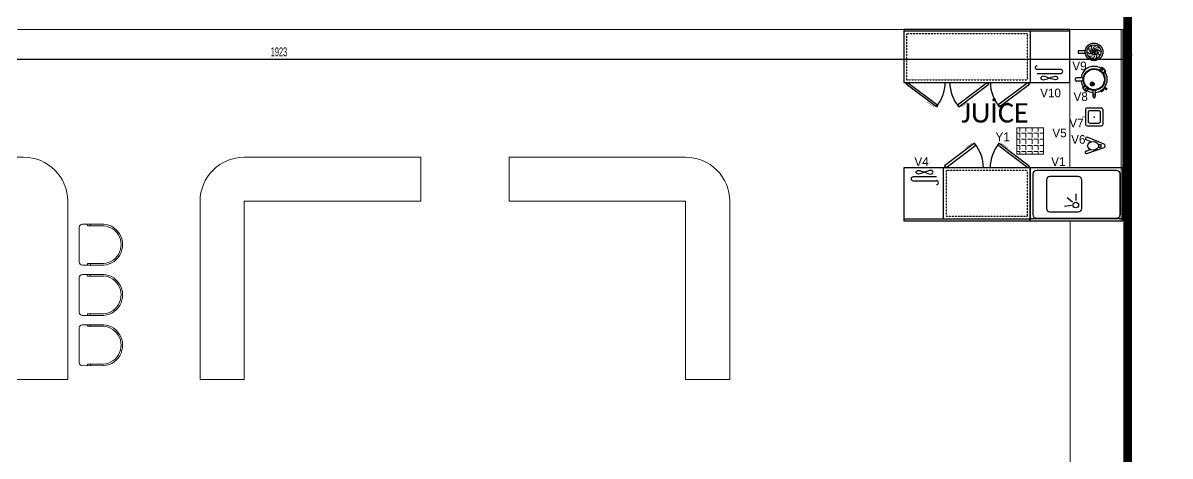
# Model space of a CAD drawing. Header units: centimetres. Extents: x -72470 to -43129, y -18750 to -16337.
# Drawn here: x -62354 to -61055, y -17788 to -17297 of the extents above; entities that cross this region are included whole.
import ezdxf

# ---------------------------------------------------------------- set-up
doc = ezdxf.new("R2010")
doc.units = ezdxf.units.CM
doc.header["$MEASUREMENT"] = 0
doc.linetypes.add('Dashed', pattern=[0.005644, 0.002822, -0.002822])
doc.linetypes.add('DUZ', pattern=[0])
doc.layers.get('0').update_dxf_attribs({"linetype": 'DUZ', "lineweight": 0})
doc.layers.get('Defpoints').update_dxf_attribs({"lineweight": 0})
for name, color, linetype in [('002 Çizgi', 7, 'Continuous'), ('11-021_500-BLOK B-str_zemin_kat$0$2DTARAMA1', 253, 'Continuous'), ('AREA_JLL', 242, 'Continuous'), ('S2000-002 Çizgi', 7, 'Continuous')]:
    doc.layers.add(name, color=color, linetype=linetype)
doc.layers.add('11-021_3001-BLOK_B_ZEMIN_KAT$0$2DALANNET', color=1, linetype='Continuous', plot=False)
for name, color, linetype, lineweight in [('Auto-Tefris', 32, 'Continuous', 18), ('M-OLCU-IC', 155, 'Continuous', 0), ('TEFRIS', 30, 'Continuous', 9)]:
    doc.layers.add(name, color=color, linetype=linetype, lineweight=lineweight)
doc.styles.add('ARIAL', font='arial.ttf', dxfattribs={"width": 0.6})
doc.styles.get("Standard").update_dxf_attribs({"font": 'candara.ttf'})
doc.styles.add('TAKSİM', font='GOTHIC.TTF', dxfattribs={"height": 20})
doc.dimstyles.new('E_100', dxfattribs={"dimtxt": 10, "dimasz": 10, "dimexe": 5, "dimexo": 30, "dimgap": 3, "dimtad": 1, "dimtoh": 1, "dimdec": 0, "dimzin": 12, "dimdsep": 46, "dimtxsty": 'ARIAL', "dimblk": 'OBLIQUE', "dimcen": 5, "dimdle": 1, "dimclrt": 256, "dimadec": 0, "dimazin": 3, "dimtfac": 1, "dimtdec": 0, "dimtofl": 0, "dimtmove": 2, "dimatfit": 3, "dimldrblk": 'OBLIQUE', "dimfxl": 5, "dimtolj": 1, "dimtzin": 0, "dimarcsym": 0})

# ---------------------------------------------------------------- blocks, each defined once
blk = doc.blocks.new('RT2')
at = {"layer": 'Auto-Tefris'}
for p, q in [((142.9, -17093.6), (115, -17118.6)), ((137.9, -17101.6), (116.8, -17120.5)), ((190.6, -17139), (150.3, -17094)), ((161.1, -17169), (181.7, -17150.5)), ((162.7, -17171), (190.2, -17146.5)), ((114.3, -17166.7), (114.4, -17166.8)), ((114.4, -17166.8), (114.3, -17166.7))]:
    blk.add_line(p, q, dxfattribs=at)
for centre, radius, start, end in [((131.5, -17105.6), 2.58, 11.2162, 72.446), ((135.4, -17102.1), 2.58, 11.2162, 72.446), ((146.4, -17097.5), 5.25, 41.8311, 131.8311), ((140.8, -17143), 35.6, 127.0222, 315.6258), ((140.8, -17143), 32.9, 127.0222, 315.6258), ((186.7, -17142.6), 5.25, 311.8311, 41.8311), ((177, -17156.5), 2.58, 11.2162, 72.446), ((180.9, -17153), 2.58, 11.2162, 72.446)]:
    blk.add_arc(centre, radius, start, end, dxfattribs=at)
blk = doc.blocks.new('A$C356202D9')
at = {"layer": '002 Çizgi', "color": 7}
blk.add_line((0, 2), (188, 2), dxfattribs=at)
for points in [[(80, 87.8), (45.9, 62), (47.4, 60), (81.5, 85.8)], [(125.9, 87.8), (91.8, 62), (93.4, 60), (127.5, 85.8)], [(151.3, 87.7), (185.5, 62.1), (184, 60), (149.8, 85.6)], [(0, 60), (0, 0), (188, 0), (188, 60)], [(16.4, 57), (17.9, 56.8), (19.6, 56.3), (21.5, 55.7), (23.4, 55), (25.4, 54.2), (27.2, 53.6), (28.9, 53.1), (30.4, 53), (31.5, 53.1), (32.3, 53.6), (32.8, 54.2), (33, 55), (32.8, 55.7), (32.3, 56.3), (31.5, 56.8), (30.4, 57), (28.9, 56.8), (27.2, 56.3), (25.4, 55.7), (23.4, 55), (21.5, 54.2), (19.6, 53.6), (17.9, 53.1), (16.4, 53), (15.3, 53.1), (14.5, 53.6), (14, 54.2), (13.8, 55), (14, 55.7), (14.5, 56.3), (15.3, 56.8)]]:
    blk.add_lwpolyline(points, close=True, dxfattribs=at)
at = {"layer": '002 Çizgi', "color": 7, "const_width": 0.427}
for points in [[(77.7, 86.1), (76.7, 87.4), (71.1, 83.2), (69.6, 82.1)], [(123.7, 86.1), (122.7, 87.4), (117.1, 83.2), (115.6, 82.1)], [(153.6, 86), (154.6, 87.3), (160.2, 83.1), (161.7, 82)]]:
    blk.add_lwpolyline(points, dxfattribs=at)
at = {"layer": '002 Çizgi', "color": 7}
blk.add_lwpolyline([(45, 2), (45, 60)], dxfattribs=at)
at = {"layer": '002 Çizgi', "color": 7, "linetype": 'Dashed'}
blk.add_lwpolyline([(48, 5), (185, 5), (185, 57), (48, 57)], close=True, dxfattribs=at)
at = {"layer": '002 Çizgi', "color": 7}
for points in [[(37, 49.7), (10.3, 49.7, 1), (10.3, 45.3)], [(10.3, 45.3), (37, 45.3, -1), (37, 41)]]:
    blk.add_lwpolyline(points, format="xyb", dxfattribs=at)
for centre, start, end in [((47.4, 60), 0, 40.5092), ((93.4, 60), 0, 40.5092), ((184, 60), 139.755, 180)]:
    blk.add_arc(centre, 42.7, start, end, dxfattribs=at)
blk = doc.blocks.new('A$C0D0247C1')
at = {"layer": 'S2000-002 Çizgi'}
for points in [[(2, 0), (18, 0, 0.414214), (20, 2), (20, 18, 0.414214), (18, 20), (2, 20, 0.414214), (0, 18), (0, 2, 0.414214)], [(5, 3), (15, 3, 0.414214), (17, 5), (17, 15, 0.414214), (15, 17), (5, 17, 0.414214), (3, 15), (3, 5, 0.414214)]]:
    blk.add_lwpolyline(points, format="xyb", close=True, dxfattribs=at)
at = {"layer": 'S2000-002 Çizgi', "const_width": 1}
blk.add_lwpolyline([(9.5, 10.1, 1), (10.5, 10.1, 1)], format="xyb", close=True, dxfattribs=at)
blk.add_lwpolyline([(20, 10), (23.9, 10)], dxfattribs=at)
blk = doc.blocks.new('A$C2B7B2AEF')
at = {"layer": 'S2000-002 Çizgi'}
for p, q in [((1.5, 29.6), (1.2, 29.9)), ((2.5, 30.7), (1.5, 29.6)), ((4.4, 29.1), (3.4, 27.8)), ((4, 27.2), (3.4, 27.8)), ((7.9, 31.5), (5.1, 34.2)), ((8.5, 31.8), (5.6, 34.6)), ((23.4, 33.5), (25.1, 35.8)), ((24.4, 32.7), (26.1, 35)), ((26.1, 35.4), (25.6, 35.8)), ((25.7, 31.4), (26.7, 32.2)), ((27.6, 28.9), (28.7, 29.7)), ((25.3, 13.5), (26.3, 14.8)), ((25.6, 15.4), (26.3, 14.8)), ((27.1, 22.6), (33.7, 22.6)), ((27.1, 20), (33.7, 20)), ((12.9, 9.1), (12.9, 1.3)), ((14.2, 0), (15.5, 0)), ((16.8, 9.1), (16.8, 1.3)), ((21.2, 10.7), (24.1, 8)), ((21.8, 11.1), (24.6, 8.4)), ((27.2, 11.9), (28.1, 13)), ((28.1, 13), (28.5, 12.6))]:
    blk.add_line(p, q, dxfattribs=at)
for centre, radius in [((3.5, 30), 1.28), ((14.8, 21.3), 12.3), ((14.8, 21.3), 11.7), ((20, 19.2), 2.18), ((20, 19.2), 0.896), ((26.1, 12.6), 1.28)]:
    blk.add_circle(centre, radius, dxfattribs=at)
for centre, radius, start, end in [((14.8, 21.3), 14.9, 146.7276, 262.5863), ((14.8, 21.3), 16.2, 124.8183, 147.6606), ((14.8, 21.3), 14.9, 4.9348, 123.8208), ((25.4, 35.6), 0.32, 52.57, 142.57), ((25.9, 35.2), 0.32, 322.57, 52.57), ((14.8, 21.3), 16.2, 31.2104, 42.5747), ((14.8, 21.3), 14.9, 326.7276, 355.0652), ((32.3, 21.3), 0.64, 129.4184, 230.5816), ((34.2, 19), 3.62, 98.2247, 129.4184), ((34.2, 23.6), 3.62, 230.5816, 261.7753), ((33.2, 19), 3.62, 50.5816, 81.7753), ((33.2, 23.6), 3.62, 278.2247, 309.4184), ((35.1, 21.3), 0.64, 309.4184, 50.5816), ((14.2, 1.3), 1.28, 180, 270), ((15.5, 1.3), 1.28, 270, 0), ((14.8, 21.3), 14.9, 277.4137, 303.8208), ((14.8, 21.3), 16.2, 304.8183, 327.6606)]:
    blk.add_arc(centre, radius, start, end, dxfattribs=at)
blk = doc.blocks.new('A$C7D36761A')
at = {"layer": 'S2000-002 Çizgi'}
for points in [[(0, 20.5), (6.6, 1.2, 0.691141), (10.4, 1.1), (18.3, 20.3)], [(2.8, 21.4), (4.5, 16.8, 0.691141)]]:
    blk.add_lwpolyline(points, format="xyb", dxfattribs=at)
for points in [[(13.1, 15.7), (15.5, 21.4)], [(7.1, 7.7), (7.1, 4.4)], [(7.1, 4.4), (10.1, 4.4)], [(10.1, 7.7), (10.1, 4.4)]]:
    blk.add_lwpolyline(points, dxfattribs=at)
for centre, start, end in [((1.4, 21), 18.9768, 198.9768), ((16.9, 20.9), 337.5765, 157.5765)]:
    blk.add_arc(centre, 1.5, start, end, dxfattribs=at)
blk.add_ellipse((8.6, 13.6), major_axis=(0, -6.18), ratio=0.781319, dxfattribs=at)
blk = doc.blocks.new('A$C4AF1199D')
at = {"layer": 'S2000-002 Çizgi'}
for points in [[(10.2, 26.1), (7.8, 22.2)], [(2.3, 15.6), (6.8, 14.5)], [(2.4, 20.6), (5.4, 17.1)], [(5.2, 11.5), (9.5, 13.3)], [(5.4, 24.6), (5.8, 20)], [(6.3, 18), (13.8, 18)], [(12.6, 19.9), (7.1, 15.7)], [(7.7, 21), (12.4, 15.2)], [(10.2, 21.2), (10, 14.2)], [(10, 9.9), (12.4, 13.8)], [(14.9, 24.5), (10.7, 22.7)], [(17.8, 20.4), (13.4, 21.5)], [(14.8, 11.4), (14.4, 16)], [(17.8, 15.4), (14.8, 18.9)]]:
    blk.add_lwpolyline(points, dxfattribs=at)
blk.add_lwpolyline([(8.8, 0), (11.3, 0), (11.3, 8), (8.8, 8)], close=True, dxfattribs=at)
for radius in [10, 8.12, 3.75]:
    blk.add_circle((10, 18), radius, dxfattribs=at)
blk = doc.blocks.new('_OBLIQUE')
at = {"layer": 'M-OLCU-IC', "linetype": 'ByBlock'}
for p, q in [((-0.5, -0.5), (0.5, 0.5)), ((0, 0), (0, 0))]:
    blk.add_line(p, q, dxfattribs=at)
blk = doc.blocks.new('*D84')
at = {"color": 0, "linetype": 'Continuous', "lineweight": -2, "transparency": 16777216}
for p, q in [((-63025.9, -17334.3), (-63025.9, -17342.6)), ((-61102.8, -17334.3), (-61102.8, -17342.6)), ((-63026.9, -17337.6), (-61101.8, -17337.6))]:
    blk.add_line(p, q, dxfattribs=at)
at = {"layer": 'Defpoints', "color": 0, "linetype": 'Continuous', "transparency": 16777216}
for p in [(-63025.9, -17304.3), (-61102.8, -17304.3), (-61102.8, -17337.6)]:
    blk.add_point(p, dxfattribs=at)
at = {"color": 0, "linetype": 'Continuous', "lineweight": -2, "transparency": 16777216, "xscale": 10, "yscale": 10, "zscale": 10, "rotation": 180}
blk.add_blockref('_OBLIQUE', (-63025.9, -17337.6), dxfattribs=at)
at = {"color": 0, "linetype": 'Continuous', "lineweight": -2, "transparency": 16777216, "xscale": 10, "yscale": 10, "zscale": 10}
blk.add_blockref('_OBLIQUE', (-61102.8, -17337.6), dxfattribs=at)
at = {"linetype": 'Continuous', "transparency": 16777216, "insert": (-62064.3, -17329.5), "char_height": 10, "attachment_point": 5, "style": 'ARIAL'}
blk.add_mtext('\\A1;1923', dxfattribs=at)
blk = doc.blocks.new('143-60')
at = {"layer": '002 Çizgi', "color": 7}
for p, q in [((19.6, -102.3), (19.6, 40.7)), ((-35.2, -70.7), (-35.3, -71.9)), ((-35.3, -71.9), (-35.2, -73.3)), ((-34.7, -69.9), (-35.2, -70.7)), ((-35.2, -73.3), (-34.7, -75.1)), ((-34.1, -69.4), (-34.7, -69.9)), ((-34.7, -75.1), (-34.1, -76.9)), ((-33.3, -69.3), (-34.1, -69.4)), ((-34.1, -76.9), (-33.3, -78.9)), ((-32.6, -69.4), (-33.3, -69.3)), ((-33.3, -78.9), (-32.6, -76.9)), ((-32, -69.9), (-32.6, -69.4)), ((-32.6, -76.9), (-32, -75.1)), ((-31.5, -70.7), (-32, -69.9)), ((-32, -75.1), (-31.5, -73.3)), ((-31.3, -71.9), (-31.5, -70.7)), ((-31.5, -73.3), (-31.3, -71.9)), ((-28, -65.3), (-28, -91.9)), ((-23.7, -91.9), (-23.7, -65.3)), ((-35.3, -85.8), (-35.2, -84.4)), ((-35.2, -87), (-35.3, -85.8)), ((-35.2, -84.4), (-34.7, -82.7)), ((-34.7, -87.8), (-35.2, -87)), ((-34.7, -82.7), (-34.1, -80.8)), ((-34.1, -88.3), (-34.7, -87.8)), ((-34.1, -80.8), (-33.3, -78.9)), ((-33.3, -88.4), (-34.1, -88.3)), ((-33.3, -78.9), (-32.6, -80.8)), ((-32.6, -88.3), (-33.3, -88.4)), ((-32.6, -80.8), (-32, -82.7)), ((-32, -87.8), (-32.6, -88.3)), ((-32, -82.7), (-31.5, -84.4)), ((-31.5, -87), (-32, -87.8)), ((-31.5, -84.4), (-31.3, -85.8)), ((-31.3, -85.8), (-31.5, -87))]:
    blk.add_line(p, q, dxfattribs=at)
for points in [[(-66.2, 5.5), (-40.4, 39.6), (-38.4, 38.1), (-64.1, 4)], [(-38.4, -102.3), (21.6, -102.3), (21.6, 40.7), (-38.4, 40.7)], [(-66.2, -22.3), (-40.4, -56.4), (-38.4, -54.9), (-64.1, -20.8)]]:
    blk.add_lwpolyline(points, close=True, dxfattribs=at)
at = {"layer": '002 Çizgi', "color": 7, "linetype": 'Dashed'}
blk.add_lwpolyline([(16.6, -54.3), (16.6, 37.7), (-35.4, 37.7), (-35.4, -54.3)], close=True, dxfattribs=at)
at = {"layer": '002 Çizgi', "color": 7, "const_width": 0.427}
for points in [[(-64.5, 7.8), (-65.8, 8.8), (-61.5, 14.4), (-60.5, 15.8)], [(-64.5, -24.6), (-65.8, -25.6), (-61.5, -31.2), (-60.5, -32.6)]]:
    blk.add_lwpolyline(points, dxfattribs=at)
at = {"layer": '002 Çizgi', "color": 7}
blk.add_lwpolyline([(19.6, -57.3), (-38.4, -57.3)], dxfattribs=at)
for centre, radius, start, end in [((-38.4, 38.1), 42.7, 229.4908, 270), ((-38.4, -54.9), 42.7, 90, 130.5092), ((-21.5, -65.3), 2.17, 0, 180), ((-25.9, -91.9), 2.17, 180, 0)]:
    blk.add_arc(centre, radius, start, end, dxfattribs=at)

msp = doc.modelspace()

# ---------------------------------------------------------------- hatches: boundary and pattern name
at = {"layer": '11-021_500-BLOK B-str_zemin_kat$0$2DTARAMA1'}
h = msp.add_hatch(dxfattribs=at)
h.set_pattern_fill('ANSI33', color=256, scale=100)
h.set_pattern_definition([(45, (-421164.15, -192690.207), (-17.6776695, 17.6776695), []), (45, (-421146.472, -192690.207), (-17.6776695, 17.6776695), [12.5, -6.25])])
edge = h.paths.add_edge_path()
edge.add_arc((-61102.8, -17219.4), 40, 0, 360)
edge = h.paths.add_edge_path()
edge.add_arc((-61942.8, -17219.4), 40, 0, 360)
edge = h.paths.add_edge_path()
edge.add_arc((-62782.8, -17219.4), 40, 0, 360)
edge = h.paths.add_edge_path()
edge.add_arc((-63622.8, -17219.4), 40, 0, 360)
h.paths.add_polyline_path([(-62490.3, -17053.8), (-62316.6, -17053.8), (-62316.6, -17007.8), (-62490.3, -17007.8)], flags=9)
h.paths.add_polyline_path([(-61637.1, -17053.8), (-61463.4, -17053.8), (-61463.4, -17007.8), (-61637.1, -17007.8)], flags=9)
h.paths.add_polyline_path([(-63330.3, -17053.8), (-63175.2, -17053.8), (-63175.2, -17007.8), (-63330.3, -17007.8)], flags=9)
edge = h.paths.add_edge_path()
edge.add_arc((-64462.8, -17219.4), 40, 0, 360)
edge = h.paths.add_edge_path()
edge.add_arc((-62782.8, -18059.4), 40, 0, 360)
edge = h.paths.add_edge_path()
edge.add_arc((-61942.8, -18059.4), 40, 0, 360)
edge = h.paths.add_edge_path()
edge.add_arc((-61102.8, -18059.4), 40, 0, 360)
at = {"layer": 'TEFRIS', "linetype": 'Continuous'}
h = msp.add_hatch(dxfattribs=at)
h.set_pattern_fill('ANGLE', color=0, angle=-180)
h.set_pattern_definition([(180, (-52884.952, -20166.6355), (-1e-12, -6.985), [5.08, -1.905]), (270, (-52884.952, -20166.6355), (6.985, -1e-12), [5.08, -1.905])])
h.paths.add_polyline_path([(-61198.2, -17415.6), (-61228.2, -17415.6), (-61228.2, -17445.6), (-61198.2, -17445.6)])

# ---------------------------------------------------------------- linework, layer by layer
at = {"layer": '11-021_3001-BLOK_B_ZEMIN_KAT$0$2DALANNET'}
msp.add_lwpolyline([(-61062.8, -18105.5), (-61062.8, -18159.4), (-60682.8, -18159.4), (-60682.8, -16769.4), (-61102.8, -16769.4), (-61102.8, -18105.5)], close=True, dxfattribs=at)
at = {"layer": 'AREA_JLL', "color": 7, "const_width": 10}
msp.add_lwpolyline([(-61102.8, -16769.4), (-60690.3, -16769.4), (-60682.8, -16769.4), (-60682.8, -18119.4), (-60852.8, -18119.4), (-60873, -18154.4, -0.267949), (-60899, -18169.4), (-61001.6, -18169.4, -0.26795), (-61027.6, -18154.4), (-61047.8, -18119.4), (-61102.8, -18119.4)], format="xyb", close=True, dxfattribs=at)
at = {"layer": 'S2000-002 Çizgi'}
for p, q in [((-61161.3, -17498.2), (-61161.3, -17490.3)), ((-61166.4, -17503.7), (-61174.2, -17504.8)), ((-61165.2, -17499.9), (-61171.3, -17494.9))]:
    msp.add_line(p, q, dxfattribs=at)
for points in [[(-61108.3, -17460.9), (-61213.2, -17460.9), (-61213.2, -17520.9), (-61108.3, -17520.9)], [(-61108.3, -17518.9), (-61213.2, -17518.9), (-61213.2, -17520.9), (-61108.3, -17520.9)]]:
    msp.add_lwpolyline(points, close=True, dxfattribs=at)
for points in [[(-61115.3, -17463.9), (-61206.2, -17463.9, 0.414214), (-61210.2, -17467.9), (-61210.2, -17513.9, 0.414214), (-61206.2, -17517.9), (-61115.3, -17517.9, 0.414214), (-61111.3, -17513.9), (-61111.3, -17467.9, 0.414214)], [(-61158.8, -17470.9), (-61190.8, -17470.9, 0.414214), (-61194.8, -17474.9), (-61194.8, -17506.9, 0.414214), (-61190.8, -17510.9), (-61158.8, -17510.9, 0.414214), (-61154.8, -17506.9), (-61154.8, -17474.9, 0.414214)]]:
    msp.add_lwpolyline(points, format="xyb", close=True, dxfattribs=at)
msp.add_circle((-61161.5, -17503.2), 3.19, dxfattribs=at)
at = {"layer": 'TEFRIS', "color": 0, "linetype": 'Continuous'}
for p, q in [((-61107.8, -17304.2), (-62360.6, -17304.2)), ((-61107.8, -17354.2), (-61107.8, -17354.2)), ((-62853.6, -17448.9), (-62353.6, -17448.9)), ((-61903.6, -17498.9), (-61903.6, -17448.9)), ((-61803.6, -17498.9), (-61803.6, -17448.9)), ((-62303.6, -17498.9), (-62303.6, -17700.8)), ((-61167.8, -17520.9), (-61167.8, -18052.7)), ((-62378.6, -17700.8), (-62303.6, -17700.8)), ((-62103.6, -17700.8), (-62153.6, -17700.8)), ((-61603.6, -17700.8), (-61553.6, -17700.8))]:
    msp.add_line(p, q, dxfattribs=at)
for points in [[(-61108.3, -17460.9), (-61168.2, -17460.9), (-61168.2, -17304.2), (-61108.3, -17304.2)], [(-61110.3, -17304.2), (-61108.3, -17304.2), (-61108.3, -17460.9), (-61110.3, -17460.9)], [(-61198.2, -17415.6), (-61228.2, -17415.6), (-61228.2, -17445.6), (-61198.2, -17445.6)], [(-61110.3, -17460.9), (-61108.3, -17460.9), (-61108.3, -17520.9), (-61110.3, -17520.9)]]:
    msp.add_lwpolyline(points, close=True, dxfattribs=at)
for points in [[(-62153.6, -17700.8), (-62153.6, -17498.9, -0.414214), (-62103.6, -17448.9), (-61903.6, -17448.9)], [(-61803.6, -17448.9), (-61603.6, -17448.9, -0.414214), (-61553.6, -17498.9), (-61553.6, -17700.8)]]:
    msp.add_lwpolyline(points, format="xyb", dxfattribs=at)
for points in [[(-62103.6, -17700.8), (-62103.6, -17498.9), (-61903.6, -17498.9)], [(-61803.6, -17498.9), (-61603.6, -17498.9), (-61603.6, -17700.8)]]:
    msp.add_lwpolyline(points, dxfattribs=at)
msp.add_arc((-62353.6, -17498.9), 50, 0, 90, dxfattribs=at)

# ---------------------------------------------------------------- block references
at = {"layer": 'S2000-002 Çizgi'}
for name, p, rotation in [('A$C4AF1199D', (-61158.9, -17319.5), 270), ('A$C2B7B2AEF', (-61162.1, -17346), 270), ('A$C0D0247C1', (-61130.6, -17393.3), 180), ('A$C7D36761A', (-61128.4, -17444.7), 89.99999999999999), ('143-60', (-61254, -17499.3), 270)]:
    msp.add_blockref(name, p, dxfattribs=dict(at, rotation=rotation))
at = {"layer": 'TEFRIS', "color": 0, "linetype": 'Continuous', "rotation": 180}
msp.add_blockref('A$C356202D9', (-61168.2, -17304.2), dxfattribs=at)
at = {"layer": 'TEFRIS', "color": 0, "linetype": 'Continuous', "extrusion": (0.072808, 1.493e-14, 0.997346), "xscale": -0.6534000000000042, "yscale": 0.6534000000000042, "zscale": 0.6534000000000042, "rotation": 311.8310663394162}
for p in [(-9140.5, 69501.2, -4534.1), (-9197.5, 69501.2, -4534.1), (-9254.5, 69501.2, -4534.1)]:
    msp.add_blockref('RT2', p, dxfattribs=at)

# ---------------------------------------------------------------- texts
at = {"style": 'TAKSİM'}
for s, p in [('V9', (-61165.5, -17350.4, 0)), ('V10', (-61201.9, -17381, 0)), ('V8', (-61164.1, -17385.2, 0)), ('V7', (-61168.9, -17415.1, 0)), ('Y1', (-61252.5, -17430.8, 0)), ('V5', (-61188.1, -17426.4, 0)), ('V6', (-61166.8, -17433.7, 0)), ('V4', (-61344.4, -17458.9, 0)), ('V1', (-61189.4, -17458.9, 0))]:
    msp.add_text(s, height=9.9, dxfattribs=at).set_placement(p)
at = {"layer": 'TEFRIS', "color": 0, "linetype": 'Continuous', "insert": (-61291.2, -17409.9), "char_height": 21.91, "attachment_point": 7}
msp.add_mtext_dynamic_manual_height_columns('JUİCE', width=129, gutter_width=570.6, heights=[0], dxfattribs=at)

# ---------------------------------------------------------------- dimensions: what is measured, and where the dimension line sits
at = {"color": 0, "linetype": 'Continuous'}
dim = msp.add_linear_dim(base=(-61102.8, -17337.6), p1=(-63025.9, -17304.3), p2=(-61102.8, -17304.3), dimstyle='E_100', dxfattribs=at)
dim.commit()
dim.dimension.update_dxf_attribs({"geometry": '*D84', "text_midpoint": (-62064.3, -17329.5)})

doc.saveas('drawing.dxf')
